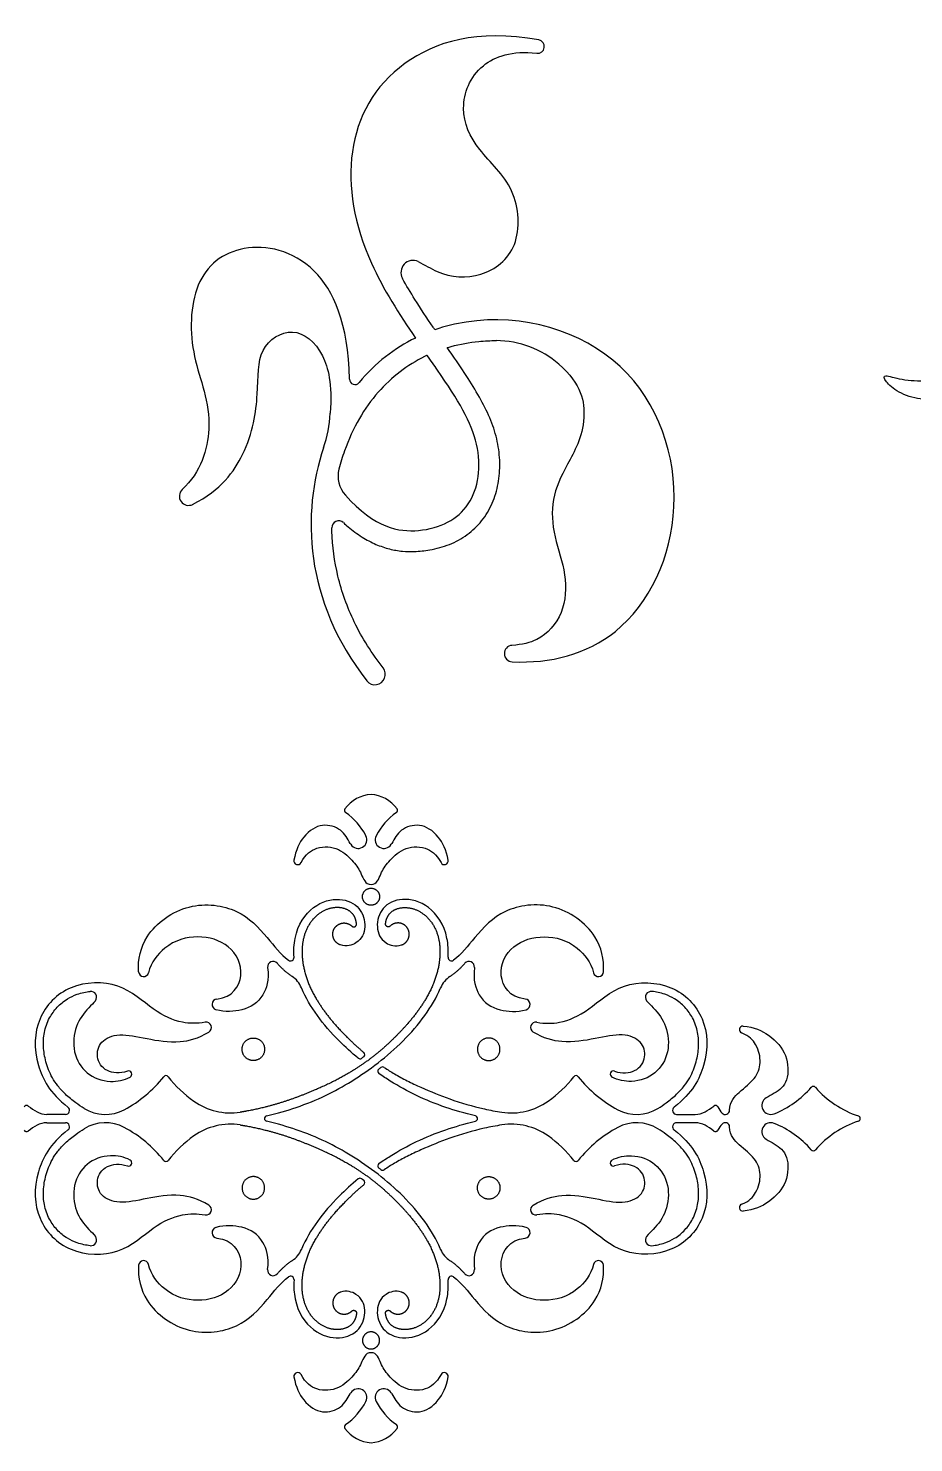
# Model space of a CAD drawing. Extents: x -103 to 101, y -110 to 99.
# Drawn here: x -33.25 to -6.83, y 56.62 to 98.8 of the extents above; entities that cross this region are included whole.
import ezdxf

# ---------------------------------------------------------------- set-up
doc = ezdxf.new("R2010")
doc.units = 0
doc.header["$MEASUREMENT"] = 0
doc.layers.add('LAYER_03', color=5, linetype='CONTINUOUS')

msp = doc.modelspace()

# ---------------------------------------------------------------- linework, layer by layer
at = {"layer": 'LAYER_03'}
for p, q in [((-32.137, 66.406), (-32.695, 66.406)), ((-13.905, 66.406), (-13.347, 66.406)), ((-32.695, 66.161), (-32.137, 66.161)), ((-13.347, 66.161), (-13.905, 66.161))]:
    msp.add_line(p, q, dxfattribs=at)
for centre, radius, start, end in [((-18.051, 98.256), 0.2, 263.2621, 79.3659), ((-21.77, 91.518), 0.359, 64.3598, 209.1202), ((-19.305, 86.597), 2.889, 49.1268, 89.545), ((-23.501, 88.339), 0.163, 181.2081, 320.3693), ((-28.228, 87.563), 4, 341.4267, 356.4986), ((-23.157, 85.443), 0.848, 165.5018, 222.145), ((-28.466, 84.844), 0.272, 132.973, 297.2125), ((-23.984, 83.906), 0.204, 47.8553, 180.7989), ((-18.798, 80.152), 0.246, 94.3169, 267.2974), ((-22.902, 79.532), 0.31, 218.1195, 38.1195), ((-22.958, 74.914), 1.039, 93.4823, 144.0077), ((-23.084, 74.914), 1.039, 35.9923, 86.5177), ((-23.732, 75.477), 0.0818, 144.0077, 235.3145), ((-22.31, 75.477), 0.0818, 304.6855, 35.9923), ((-24.858, 73.85), 1.896, 27.2787, 55.3145), ((-21.184, 73.85), 1.896, 124.6855, 152.7213), ((-23.403, 74.6), 0.259, 211.9879, 27.2757), ((-22.639, 74.6), 0.259, 152.7243, 328.0121), ((-25.209, 73.97), 0.113, 170.1424, 331.7065), ((-20.833, 73.97), 0.113, 208.2935, 9.8576), ((-25.942, 70.806), 0.164, 41.4273, 186.6314), ((-25.421, 71.089), 0.103, 232.9651, 3.853), ((-20.62, 71.089), 0.103, 176.147, 307.0349), ((-20.1, 70.806), 0.164, 353.3686, 138.5727), ((-29.806, 70.669), 0.15, 183.9365, 346.2332), ((-25.79, 69.896), 0.751, 22.6721, 56.6017), ((-20.252, 69.896), 0.751, 123.3983, 157.3279), ((-16.236, 70.669), 0.15, 193.7668, 356.0635), ((-31.382, 69.903), 0.174, 323.427, 96.1253), ((-14.659, 69.903), 0.174, 83.8747, 216.573), ((-27.602, 69.687), 0.162, 96.0288, 254.5382), ((-18.439, 69.687), 0.162, 285.4618, 83.9712), ((-27.939, 69.001), 0.158, 300.8928, 100.1018), ((-18.103, 69.001), 0.158, 79.8982, 239.1072), ((-11.927, 68.936), 0.106, 86.3995, 249.0054), ((-23.351, 68.147), 0.0818, 230.7344, 304.9953), ((-23.288, 68.192), 0.0818, 305.7043, 50.259), ((-32.164, 69.879), 3.778, 298.1166, 321.6089), ((-30.255, 67.606), 0.0966, 298.1923, 109.8013), ((-29.139, 67.482), 0.0818, 38.3911, 141.6089), ((-26.114, 69.879), 3.778, 218.3911, 234.5418), ((-22.741, 67.692), 0.0818, 127.1126, 235.7196), ((-22.675, 67.742), 0.0818, 56.9065, 127.6452), ((-19.928, 69.879), 3.778, 305.4582, 321.6089), ((-16.903, 67.482), 0.0818, 38.3911, 141.6089), ((-13.878, 69.879), 3.778, 218.3911, 241.8834), ((-15.787, 67.606), 0.0966, 70.1987, 241.8077), ((-12.113, 69.166), 2.96, 292.2198, 318.7767), ((-9.825, 67.161), 0.0818, 41.2233, 138.7767), ((-7.538, 69.166), 2.96, 221.2233, 251.3859), ((-33.297, 66.592), 0.0818, 51.7485, 152.7668), ((-32.017, 68.215), 1.985, 231.7485, 240.8082), ((-27.209, 68.342), 1.89, 234.5418, 278.7612), ((-18.833, 68.342), 1.89, 261.2388, 305.4582), ((-14.025, 68.215), 1.985, 299.1918, 308.2515), ((-12.745, 66.592), 0.0818, 27.2332, 128.2515), ((-11.095, 66.673), 0.267, 121.8244, 292.2198), ((-32.695, 67.002), 0.595, 240.8082, 270), ((-32.137, 66.527), 0.121, 270, 52.1953), ((-30.947, 67.602), 1.196, 238.1633, 298.1165), ((-26.117, 66.283), 0.0818, 102.8341, 257.1659), ((-19.925, 66.283), 0.0818, 282.8341, 77.1659), ((-15.095, 67.602), 1.196, 241.8835, 301.8367), ((-13.905, 66.527), 0.121, 127.8047, 270), ((-13.347, 67.002), 0.595, 270, 299.1918), ((-11.94, 67.006), 0.824, 207.2332, 222.7146), ((-12.452, 66.534), 0.128, 222.7146, 359.0497), ((-8.509, 66.283), 0.0818, 288.6141, 71.3859), ((-33.297, 65.975), 0.0818, 207.2332, 308.2515), ((-32.017, 64.352), 1.985, 119.1918, 128.2515), ((-32.695, 65.565), 0.595, 90, 119.1918), ((-32.137, 66.04), 0.121, 307.8047, 90), ((-30.947, 64.965), 1.196, 61.8835, 121.8367), ((-32.164, 62.687), 3.778, 38.3911, 61.8834), ((-27.209, 64.225), 1.89, 81.2388, 125.4582), ((-18.833, 64.225), 1.89, 54.5418, 98.7612), ((-13.878, 62.687), 3.778, 118.1166, 141.6089), ((-15.095, 64.965), 1.196, 58.1633, 118.1165), ((-13.905, 66.04), 0.121, 90, 232.1953), ((-13.347, 65.565), 0.595, 60.8082, 90), ((-14.025, 64.352), 1.985, 51.7485, 60.8082), ((-12.745, 65.975), 0.0818, 231.7485, 332.7668), ((-11.94, 65.561), 0.824, 137.2854, 152.7668), ((-12.452, 66.033), 0.128, 0.9503, 137.2854), ((-11.095, 65.894), 0.267, 67.7802, 238.1756), ((-12.113, 63.401), 2.96, 41.2233, 67.7802), ((-7.538, 63.401), 2.96, 108.6141, 138.7767), ((-26.114, 62.687), 3.778, 125.4582, 141.6089), ((-19.928, 62.687), 3.778, 38.3911, 54.5418), ((-30.255, 64.961), 0.0966, 250.1987, 61.8077), ((-29.139, 65.084), 0.0818, 218.3911, 321.6089), ((-16.903, 65.084), 0.0818, 218.3911, 321.6089), ((-15.787, 64.961), 0.0966, 118.1923, 289.8013), ((-9.825, 65.405), 0.0818, 221.2233, 318.7767), ((-22.741, 64.875), 0.0818, 124.2804, 232.8874), ((-22.675, 64.825), 0.0818, 232.3548, 303.0935), ((-23.351, 64.42), 0.0818, 55.0047, 129.2656), ((-23.288, 64.375), 0.0818, 309.741, 54.2957), ((-27.939, 63.566), 0.158, 259.8982, 59.1072), ((-18.103, 63.566), 0.158, 120.8928, 280.1018), ((-11.927, 63.631), 0.106, 110.9946, 273.6005), ((-27.602, 62.88), 0.162, 105.4618, 263.9712), ((-18.439, 62.88), 0.162, 276.0288, 74.5382), ((-31.382, 62.664), 0.174, 263.8747, 36.573), ((-14.659, 62.664), 0.174, 143.427, 276.1253), ((-29.806, 61.898), 0.15, 13.7668, 176.0635), ((-25.79, 62.671), 0.751, 303.3983, 337.3279), ((-20.252, 62.671), 0.751, 202.6721, 236.6017), ((-16.236, 61.898), 0.15, 3.9365, 166.2332), ((-25.942, 61.761), 0.164, 173.3686, 318.5727), ((-20.1, 61.761), 0.164, 221.4273, 6.6314), ((-25.421, 61.478), 0.103, 356.147, 127.0349), ((-20.62, 61.478), 0.103, 52.9651, 183.853), ((-25.209, 58.597), 0.113, 28.2935, 189.8576), ((-20.833, 58.597), 0.113, 350.1424, 151.7065), ((-23.403, 57.966), 0.259, 332.7243, 148.0121), ((-22.639, 57.966), 0.259, 31.9879, 207.2757), ((-24.858, 58.716), 1.896, 304.6855, 332.7213), ((-21.184, 58.716), 1.896, 207.2787, 235.3145), ((-23.732, 57.09), 0.0818, 124.6855, 215.9923), ((-22.958, 57.653), 1.039, 215.9923, 266.5177), ((-23.084, 57.653), 1.039, 273.4823, 324.0077), ((-22.31, 57.09), 0.0818, 324.0077, 55.3145)]:
    msp.add_arc(centre, radius, start, end, dxfattribs=at)
for points, knots in [([(-18.014, 98.453), (-19.871, 98.801), (-22.499, 97.923), (-23.918, 95.23), (-23.391, 92.168), (-22.17, 90.257), (-21.699, 89.564)], [374.275198, 374.275198, 374.275198, 374.275198, 375.2074, 376.223495, 377.23959, 377.921272, 377.921272, 377.921272, 377.921272]), ([(-21.614, 91.841), (-21.42, 91.748), (-20.837, 91.378), (-19.716, 91.308), (-18.53, 92.186), (-18.636, 94.091), (-19.895, 95.157), (-20.438, 96.379), (-19.926, 97.764), (-18.809, 98.144), (-18.074, 98.057)], [408.638891, 408.638891, 408.638891, 408.638891, 408.876811, 409.402561, 409.928312, 410.454063, 410.979813, 411.505564, 412.031315, 412.477445, 412.477445, 412.477445, 412.477445]), ([(-23.664, 88.335), (-23.699, 90.013), (-24.618, 92.048), (-26.962, 92.5), (-28.41, 91.349), (-28.45, 88.916), (-27.59, 87.239), (-28.104, 85.554), (-28.652, 85.044)], [378.816585, 378.816585, 378.816585, 378.816585, 379.640825, 380.541108, 381.441392, 382.341675, 383.241958, 383.882574, 383.882574, 383.882574, 383.882574]), ([(-21.114, 89.809), (-21.131, 89.834), (-21.335, 90.132), (-21.67, 90.637), (-21.965, 91.13), (-22.084, 91.343)], [407.7614528, 407.7614528, 407.7614528, 407.7614528, 407.7906966, 408.1110832, 408.3464684, 408.3464684, 408.3464684, 408.3464684]), ([(-18.81, 79.907), (-17.672, 79.853), (-15.277, 80.459), (-13.388, 84.42), (-14.959, 89.259), (-18.846, 90.399), (-20.809, 89.915), (-21.114, 89.809)], [400.078921, 400.078921, 400.078921, 400.078921, 401.680515, 403.587011, 405.493508, 407.400004, 407.761453, 407.761453, 407.761453, 407.761453]), ([(-28.342, 84.602), (-27.489, 85.041), (-26.617, 86.242), (-26.356, 87.974), (-26.437, 89.297), (-25.339, 89.989), (-24.421, 89.243), (-24.182, 88.206), (-24.236, 87.319)], [384.134081, 384.134081, 384.134081, 384.134081, 384.641177, 385.276168, 385.911159, 386.54615, 387.181141, 387.701671, 387.701671, 387.701671, 387.701671]), ([(-20.746, 89.277), (-20.709, 89.288), (-20.401, 89.378), (-19.913, 89.468), (-19.457, 89.487), (-19.282, 89.486)], [395.0424533, 395.0424533, 395.0424533, 395.0424533, 395.0804886, 395.3519407, 395.5209504, 395.5209504, 395.5209504, 395.5209504]), ([(-21.343, 89.047), (-21.369, 89.035), (-21.654, 88.898), (-22.179, 88.573), (-22.845, 87.95), (-23.412, 87.151), (-23.771, 86.359), (-23.931, 85.838), (-23.978, 85.655)], [45.021081, 45.021081, 45.021081, 45.021081, 45.049265, 45.326597, 45.615698, 45.926273, 46.269619, 46.452434, 46.452434, 46.452434, 46.452434]), ([(-23.847, 84.057), (-23.8, 84.015), (-23.622, 83.86), (-23.306, 83.627), (-22.89, 83.404), (-22.482, 83.265), (-22.096, 83.198), (-21.693, 83.189), (-21.218, 83.239), (-20.676, 83.386), (-20.14, 83.678), (-19.697, 84.097), (-19.383, 84.626), (-19.208, 85.221), (-19.16, 85.847), (-19.235, 86.486), (-19.434, 87.117), (-19.742, 87.742), (-20.136, 88.386), (-20.484, 88.897), (-20.694, 89.202), (-20.746, 89.277)], [391.719939, 391.719939, 391.719939, 391.719939, 391.781402, 391.948047, 392.09899, 392.236909, 392.362622, 392.476788, 392.625957, 392.823294, 393.016892, 393.21115, 393.408175, 393.605988, 393.806636, 394.012994, 394.224344, 394.444891, 394.684613, 394.954373, 395.042453, 395.042453, 395.042453, 395.042453]), ([(-23.786, 84.875), (-22.895, 83.89), (-21.425, 83.643), (-19.908, 84.417), (-19.626, 86.398), (-20.483, 87.811), (-21.237, 88.895), (-21.343, 89.047)], [40.894312, 40.894312, 40.894312, 40.894312, 41.813117, 42.829212, 43.845307, 44.861401, 45.021081, 45.021081, 45.021081, 45.021081]), ([(-17.415, 88.781), (-16.739, 88.196), (-16.519, 86.908), (-17.21, 85.752), (-17.668, 84.77), (-17.588, 83.633), (-17.163, 82.512), (-17.237, 81.33), (-17.908, 80.553), (-18.508, 80.42), (-18.817, 80.397)], [396.17768, 396.17768, 396.17768, 396.17768, 396.547913, 397.044699, 397.541485, 398.038271, 398.535057, 399.031843, 399.528629, 399.839915, 399.839915, 399.839915, 399.839915]), ([(-22.658, 79.724), (-22.992, 80.149), (-23.547, 81.02), (-24.049, 82.419), (-24.177, 83.385), (-24.187, 83.869), (-24.188, 83.904)], [390.106849, 390.106849, 390.106849, 390.106849, 390.629654, 391.09968, 391.53444, 391.5676, 391.5676, 391.5676, 391.5676]), ([(-23.623, 74.463), (-23.629, 74.473), (-23.714, 74.611), (-23.873, 74.924), (-24.47, 75.115), (-25.017, 74.795), (-25.268, 74.292), (-25.321, 73.989)], [108.612939, 108.612939, 108.612939, 108.612939, 108.644995, 109.072913, 109.500832, 109.92875, 110.264767, 110.264767, 110.264767, 110.264767]), ([(-20.721, 73.989), (-20.774, 74.292), (-21.025, 74.795), (-21.572, 75.115), (-22.169, 74.924), (-22.328, 74.611), (-22.413, 74.473), (-22.419, 74.463)], [114.354631, 114.354631, 114.354631, 114.354631, 114.690649, 115.118567, 115.546485, 115.974404, 116.00646, 116.00646, 116.00646, 116.00646]), ([(-25.109, 73.916), (-24.972, 74.171), (-24.604, 74.439), (-23.953, 74.368), (-23.512, 73.922), (-23.308, 73.613), (-23.196, 73.266), (-23.021, 73.266)], [110.460121, 110.460121, 110.460121, 110.460121, 110.765323, 111.151417, 111.537511, 111.923605, 112.309699, 112.309699, 112.309699, 112.309699]), ([(-23.021, 73.266), (-22.846, 73.266), (-22.734, 73.613), (-22.53, 73.922), (-22.089, 74.368), (-21.438, 74.439), (-21.07, 74.171), (-20.933, 73.916)], [112.309699, 112.309699, 112.309699, 112.309699, 112.695794, 113.081888, 113.467982, 113.854076, 114.159278, 114.159278, 114.159278, 114.159278]), ([(-29.956, 70.659), (-29.981, 71.028), (-29.775, 71.894), (-28.461, 72.797), (-26.914, 72.57), (-26.163, 71.758), (-25.713, 71.18), (-25.484, 71.007)], [196.83555, 196.83555, 196.83555, 196.83555, 197.488483, 198.393041, 199.297599, 200.202157, 200.918372, 200.918372, 200.918372, 200.918372]), ([(-25.318, 71.096), (-25.332, 71.297), (-25.291, 71.951), (-24.769, 72.695), (-23.926, 72.906), (-23.311, 72.603), (-23.143, 71.985), (-23.346, 71.523), (-23.749, 71.401), (-23.93, 71.461)], [201.062955, 201.062955, 201.062955, 201.062955, 201.388281, 202.191067, 202.993853, 203.796639, 204.599425, 205.402211, 205.943371, 205.943371, 205.943371, 205.943371]), ([(-20.724, 71.096), (-20.71, 71.297), (-20.75, 71.951), (-21.273, 72.695), (-22.115, 72.906), (-22.731, 72.603), (-22.898, 71.985), (-22.695, 71.523), (-22.293, 71.401), (-22.111, 71.461)], [1110.256174, 1110.256174, 1110.256174, 1110.256174, 1110.581501, 1111.384287, 1112.187073, 1112.989859, 1113.792645, 1114.59543, 1115.13659, 1115.13659, 1115.13659, 1115.13659]), ([(-16.086, 70.659), (-16.061, 71.028), (-16.266, 71.894), (-17.58, 72.797), (-19.128, 72.57), (-19.879, 71.758), (-20.329, 71.18), (-20.558, 71.007)], [1106.02877, 1106.02877, 1106.02877, 1106.02877, 1106.681702, 1107.58626, 1108.490818, 1109.395377, 1110.111591, 1110.111591, 1110.111591, 1110.111591]), ([(-27.619, 69.848), (-27.145, 69.898), (-26.72, 70.607), (-27.198, 71.512), (-28.185, 71.799), (-29.118, 71.538), (-29.585, 70.942), (-29.66, 70.634)], [193.197364, 193.197364, 193.197364, 193.197364, 193.855532, 194.58647, 195.317409, 196.048347, 196.575753, 196.575753, 196.575753, 196.575753]), ([(-18.422, 69.848), (-18.897, 69.898), (-19.322, 70.607), (-18.844, 71.512), (-17.857, 71.799), (-16.924, 71.538), (-16.457, 70.942), (-16.381, 70.634)], [1102.390584, 1102.390584, 1102.390584, 1102.390584, 1103.048751, 1103.77969, 1104.510628, 1105.241567, 1105.768972, 1105.768972, 1105.768972, 1105.768972]), ([(-26.105, 70.787), (-26.061, 70.41), (-26.242, 69.831), (-26.766, 69.49), (-27.368, 69.454), (-27.646, 69.531)], [191.294452, 191.294452, 191.294452, 191.294452, 191.773617, 192.41102, 192.923542, 192.923542, 192.923542, 192.923542]), ([(-19.937, 70.787), (-19.981, 70.41), (-19.8, 69.831), (-19.276, 69.49), (-18.674, 69.454), (-18.396, 69.531)], [1100.487672, 1100.487672, 1100.487672, 1100.487672, 1100.966837, 1101.604239, 1102.116762, 1102.116762, 1102.116762, 1102.116762]), ([(-27.966, 69.157), (-28.207, 69.114), (-28.725, 69.119), (-29.494, 69.458), (-30.476, 70.398), (-32.074, 70.344), (-33.047, 69.326), (-33.106, 68.002), (-32.606, 67.045), (-32.062, 66.623)], [1135.381777, 1135.381777, 1135.381777, 1135.381777, 1136.034638, 1136.909356, 1137.784074, 1138.658792, 1139.53351, 1140.408227, 1141.097542, 1141.097542, 1141.097542, 1141.097542]), ([(-31.578, 66.586), (-31.664, 66.639), (-31.859, 66.77), (-32.128, 66.989), (-32.361, 67.242), (-32.529, 67.489), (-32.644, 67.733), (-32.744, 68.044), (-32.809, 68.417), (-32.782, 68.868), (-32.641, 69.274), (-32.396, 69.616), (-32.108, 69.852), (-31.827, 69.985), (-31.595, 70.048), (-31.463, 70.069), (-31.401, 70.076)], [1125.970429, 1125.970429, 1125.970429, 1125.970429, 1126.155964, 1126.400737, 1126.606718, 1126.785107, 1126.946709, 1127.100162, 1127.38306, 1127.638652, 1127.922363, 1128.162062, 1128.404364, 1128.599272, 1128.728906, 1128.843965, 1128.843965, 1128.843965, 1128.843965]), ([(-26.135, 66.363), (-25.812, 66.437), (-24.825, 66.734), (-23.61, 67.326), (-22.003, 68.527), (-21.179, 69.63), (-20.948, 70.178), (-20.945, 70.185)], [1096.838936, 1096.838936, 1096.838936, 1096.838936, 1097.173487, 1097.976273, 1098.779059, 1099.581845, 1099.592892, 1099.592892, 1099.592892, 1099.592892]), ([(-23.403, 68.084), (-23.6, 68.245), (-24.289, 68.863), (-24.863, 69.63), (-25.094, 70.178), (-25.097, 70.185)], [210.876631, 210.876631, 210.876631, 210.876631, 211.187311, 211.990097, 212.001144, 212.001144, 212.001144, 212.001144]), ([(-18.075, 69.157), (-17.835, 69.114), (-17.317, 69.119), (-16.548, 69.458), (-15.566, 70.398), (-13.968, 70.344), (-12.994, 69.326), (-12.936, 68.002), (-13.436, 67.045), (-13.98, 66.623)], [674.171741, 674.171741, 674.171741, 674.171741, 674.824601, 675.699319, 676.574037, 677.448755, 678.323473, 679.198191, 679.887505, 679.887505, 679.887505, 679.887505]), ([(-14.464, 66.586), (-14.378, 66.639), (-14.183, 66.77), (-13.913, 66.989), (-13.68, 67.242), (-13.513, 67.489), (-13.398, 67.733), (-13.298, 68.044), (-13.233, 68.417), (-13.26, 68.868), (-13.401, 69.274), (-13.646, 69.616), (-13.934, 69.852), (-14.215, 69.985), (-14.447, 70.048), (-14.578, 70.069), (-14.641, 70.076)], [664.760392, 664.760392, 664.760392, 664.760392, 664.945928, 665.190701, 665.396681, 665.57507, 665.736672, 665.890125, 666.173023, 666.428615, 666.712326, 666.952025, 667.194328, 667.389235, 667.518869, 667.633928, 667.633928, 667.633928, 667.633928]), ([(-31.243, 69.799), (-31.295, 69.728), (-31.537, 69.502), (-31.862, 69.081), (-31.946, 68.246), (-31.541, 67.588), (-30.883, 67.335), (-30.387, 67.425), (-30.209, 67.521)], [1129.090548, 1129.090548, 1129.090548, 1129.090548, 1129.29967, 1129.776422, 1130.253174, 1130.729927, 1131.206679, 1131.551758, 1131.551758, 1131.551758, 1131.551758]), ([(-14.799, 69.799), (-14.747, 69.728), (-14.504, 69.502), (-14.18, 69.081), (-14.096, 68.246), (-14.501, 67.588), (-15.159, 67.335), (-15.654, 67.425), (-15.833, 67.521)], [667.880511, 667.880511, 667.880511, 667.880511, 668.089633, 668.566385, 669.043138, 669.51989, 669.996642, 670.341722, 670.341722, 670.341722, 670.341722]), ([(-30.287, 67.697), (-30.516, 67.615), (-31, 67.674), (-31.244, 68.119), (-31.12, 68.6), (-30.561, 68.85), (-29.735, 68.669), (-28.79, 68.504), (-28.177, 68.674), (-27.858, 68.865)], [1131.728714, 1131.728714, 1131.728714, 1131.728714, 1132.144011, 1132.656711, 1133.169411, 1133.682111, 1134.194811, 1134.707511, 1135.113226, 1135.113226, 1135.113226, 1135.113226]), ([(-15.755, 67.697), (-15.526, 67.615), (-15.042, 67.674), (-14.798, 68.119), (-14.922, 68.6), (-15.481, 68.85), (-16.307, 68.669), (-17.252, 68.504), (-17.865, 68.674), (-18.184, 68.865)], [670.518677, 670.518677, 670.518677, 670.518677, 670.933974, 671.446674, 671.959374, 672.472074, 672.984774, 673.497474, 673.903189, 673.903189, 673.903189, 673.903189]), ([(-12.324, 66.532), (-12.319, 66.799), (-11.996, 67.125), (-11.541, 67.459), (-11.364, 67.942), (-11.476, 68.449), (-11.735, 68.749), (-11.965, 68.837)], [681.200499, 681.200499, 681.200499, 681.200499, 681.54287, 681.978568, 682.414266, 682.849964, 683.170561, 683.170561, 683.170561, 683.170561]), ([(-11.92, 69.041), (-11.59, 69.021), (-11.043, 68.741), (-10.584, 68.204), (-10.546, 67.36), (-10.908, 67.073), (-11.161, 66.946), (-11.235, 66.9)], [683.354334, 683.354334, 683.354334, 683.354334, 683.711434, 684.181577, 684.65172, 685.121863, 685.358957, 685.358957, 685.358957, 685.358957]), ([(-19.907, 66.363), (-20.229, 66.437), (-21.216, 66.734), (-22.038, 67.134), (-22.674, 67.547), (-22.787, 67.624)], [657.591282, 657.591282, 657.591282, 657.591282, 657.925833, 658.728619, 658.902465, 658.902465, 658.902465, 658.902465]), ([(-22.63, 67.811), (-22.527, 67.743), (-22.3, 67.603), (-21.953, 67.409), (-21.372, 67.14), (-20.626, 66.836), (-19.847, 66.607), (-19.296, 66.501), (-19.121, 66.473)], [659.109089, 659.109089, 659.109089, 659.109089, 659.334887, 659.601844, 659.867384, 660.436766, 661.10532, 661.414165, 661.414165, 661.414165, 661.414165]), ([(-32.062, 65.944), (-32.606, 65.522), (-33.106, 64.565), (-33.047, 63.241), (-32.074, 62.223), (-30.476, 62.169), (-29.494, 63.108), (-28.725, 63.447), (-28.207, 63.453), (-27.966, 63.41)], [1156.889511, 1156.889511, 1156.889511, 1156.889511, 1157.578826, 1158.453544, 1159.328262, 1160.20298, 1161.077698, 1161.952416, 1162.605276, 1162.605276, 1162.605276, 1162.605276]), ([(-31.401, 62.491), (-31.463, 62.498), (-31.595, 62.519), (-31.827, 62.582), (-32.108, 62.714), (-32.396, 62.951), (-32.641, 63.293), (-32.782, 63.699), (-32.809, 64.149), (-32.744, 64.523), (-32.644, 64.833), (-32.529, 65.077), (-32.361, 65.325), (-32.128, 65.577), (-31.859, 65.797), (-31.664, 65.927), (-31.578, 65.981)], [1169.143089, 1169.143089, 1169.143089, 1169.143089, 1169.258148, 1169.387781, 1169.582689, 1169.824991, 1170.064691, 1170.348402, 1170.603994, 1170.886892, 1171.040344, 1171.201946, 1171.380336, 1171.586316, 1171.831089, 1172.016625, 1172.016625, 1172.016625, 1172.016625]), ([(-20.945, 62.382), (-20.948, 62.389), (-21.179, 62.937), (-22.003, 64.039), (-23.61, 65.241), (-24.825, 65.833), (-25.812, 66.13), (-26.135, 66.204)], [1093.9503, 1093.9503, 1093.9503, 1093.9503, 1093.961347, 1094.764133, 1095.566918, 1096.369704, 1096.704256, 1096.704256, 1096.704256, 1096.704256]), ([(-22.787, 64.942), (-22.674, 65.02), (-22.038, 65.433), (-21.216, 65.833), (-20.229, 66.13), (-19.907, 66.204)], [656.145418, 656.145418, 656.145418, 656.145418, 656.319264, 657.12205, 657.456602, 657.456602, 657.456602, 657.456602]), ([(-19.121, 66.093), (-19.296, 66.066), (-19.847, 65.96), (-20.626, 65.731), (-21.372, 65.426), (-21.953, 65.158), (-22.3, 64.964), (-22.527, 64.824), (-22.63, 64.756)], [653.633718, 653.633718, 653.633718, 653.633718, 653.942563, 654.611117, 655.1805, 655.446039, 655.712996, 655.938795, 655.938795, 655.938795, 655.938795]), ([(-13.98, 65.944), (-13.436, 65.522), (-12.936, 64.565), (-12.994, 63.241), (-13.968, 62.223), (-15.566, 62.169), (-16.548, 63.108), (-17.317, 63.447), (-17.835, 63.453), (-18.075, 63.41)], [695.679475, 695.679475, 695.679475, 695.679475, 696.368789, 697.243507, 698.118225, 698.992943, 699.867661, 700.742379, 701.395239, 701.395239, 701.395239, 701.395239]), ([(-14.641, 62.491), (-14.578, 62.498), (-14.447, 62.519), (-14.215, 62.582), (-13.934, 62.714), (-13.646, 62.951), (-13.401, 63.293), (-13.26, 63.699), (-13.233, 64.149), (-13.298, 64.523), (-13.398, 64.833), (-13.513, 65.077), (-13.68, 65.325), (-13.913, 65.577), (-14.183, 65.797), (-14.378, 65.927), (-14.464, 65.981)], [707.933052, 707.933052, 707.933052, 707.933052, 708.048111, 708.177745, 708.372652, 708.614955, 708.854654, 709.138365, 709.393957, 709.676855, 709.830307, 709.99191, 710.170299, 710.376279, 710.621052, 710.806588, 710.806588, 710.806588, 710.806588]), ([(-11.965, 63.73), (-11.735, 63.818), (-11.476, 64.118), (-11.364, 64.625), (-11.541, 65.108), (-11.996, 65.442), (-12.319, 65.768), (-12.324, 66.035)], [692.396419, 692.396419, 692.396419, 692.396419, 692.717016, 693.152714, 693.588412, 694.02411, 694.366481, 694.366481, 694.366481, 694.366481]), ([(-11.235, 65.667), (-11.161, 65.621), (-10.908, 65.494), (-10.546, 65.207), (-10.584, 64.363), (-11.043, 63.826), (-11.59, 63.546), (-11.92, 63.526)], [690.208023, 690.208023, 690.208023, 690.208023, 690.445117, 690.91526, 691.385403, 691.855546, 692.212646, 692.212646, 692.212646, 692.212646]), ([(-30.209, 65.046), (-30.387, 65.142), (-30.883, 65.232), (-31.541, 64.979), (-31.946, 64.321), (-31.862, 63.486), (-31.537, 63.065), (-31.295, 62.839), (-31.243, 62.768)], [1166.435295, 1166.435295, 1166.435295, 1166.435295, 1166.780375, 1167.257127, 1167.733879, 1168.210631, 1168.687384, 1168.896506, 1168.896506, 1168.896506, 1168.896506]), ([(-15.833, 65.046), (-15.654, 65.142), (-15.159, 65.232), (-14.501, 64.979), (-14.096, 64.321), (-14.18, 63.486), (-14.504, 63.065), (-14.747, 62.839), (-14.799, 62.768)], [705.225258, 705.225258, 705.225258, 705.225258, 705.570338, 706.04709, 706.523842, 707.000595, 707.477347, 707.686469, 707.686469, 707.686469, 707.686469]), ([(-27.858, 63.701), (-28.177, 63.892), (-28.79, 64.063), (-29.735, 63.898), (-30.561, 63.717), (-31.12, 63.967), (-31.244, 64.448), (-31, 64.893), (-30.516, 64.952), (-30.287, 64.87)], [1162.873828, 1162.873828, 1162.873828, 1162.873828, 1163.279543, 1163.792243, 1164.304943, 1164.817643, 1165.330343, 1165.843043, 1166.258339, 1166.258339, 1166.258339, 1166.258339]), ([(-18.184, 63.701), (-17.865, 63.892), (-17.252, 64.063), (-16.307, 63.898), (-15.481, 63.717), (-14.922, 63.967), (-14.798, 64.448), (-15.042, 64.893), (-15.526, 64.952), (-15.755, 64.87)], [701.663791, 701.663791, 701.663791, 701.663791, 702.069506, 702.582206, 703.094906, 703.607606, 704.120306, 704.633006, 705.048303, 705.048303, 705.048303, 705.048303]), ([(-23.403, 64.483), (-23.6, 64.322), (-24.289, 63.704), (-24.863, 62.937), (-25.094, 62.389), (-25.097, 62.382)], [186.980001, 186.980001, 186.980001, 186.980001, 187.290681, 188.093467, 188.104514, 188.104514, 188.104514, 188.104514]), ([(-26.105, 61.78), (-26.061, 62.156), (-26.242, 62.736), (-26.766, 63.077), (-27.368, 63.112), (-27.646, 63.036)], [167.397822, 167.397822, 167.397822, 167.397822, 167.876987, 168.514389, 169.026912, 169.026912, 169.026912, 169.026912]), ([(-18.396, 63.036), (-18.674, 63.112), (-19.276, 63.077), (-19.8, 62.736), (-19.981, 62.156), (-19.937, 61.78)], [1091.426429, 1091.426429, 1091.426429, 1091.426429, 1091.938953, 1092.576355, 1093.05552, 1093.05552, 1093.05552, 1093.05552]), ([(-27.619, 62.719), (-27.145, 62.669), (-26.72, 61.96), (-27.198, 61.055), (-28.185, 60.768), (-29.118, 61.028), (-29.585, 61.625), (-29.66, 61.933)], [169.300734, 169.300734, 169.300734, 169.300734, 169.958902, 170.68984, 171.420778, 172.151717, 172.679123, 172.679123, 172.679123, 172.679123]), ([(-16.381, 61.933), (-16.457, 61.625), (-16.924, 61.028), (-17.857, 60.768), (-18.844, 61.055), (-19.322, 61.96), (-18.897, 62.669), (-18.422, 62.719)], [1087.774219, 1087.774219, 1087.774219, 1087.774219, 1088.301625, 1089.032563, 1089.763502, 1090.49444, 1091.152608, 1091.152608, 1091.152608, 1091.152608]), ([(-29.956, 61.908), (-29.981, 61.539), (-29.775, 60.673), (-28.461, 59.77), (-26.914, 59.996), (-26.163, 60.809), (-25.713, 61.387), (-25.484, 61.56)], [172.93892, 172.93892, 172.93892, 172.93892, 173.591853, 174.496411, 175.400969, 176.305527, 177.021741, 177.021741, 177.021741, 177.021741]), ([(-20.558, 61.56), (-20.329, 61.387), (-19.879, 60.809), (-19.128, 59.996), (-17.58, 59.77), (-16.266, 60.673), (-16.061, 61.539), (-16.086, 61.908)], [1083.4316, 1083.4316, 1083.4316, 1083.4316, 1084.147815, 1085.052373, 1085.956931, 1086.861489, 1087.514422, 1087.514422, 1087.514422, 1087.514422]), ([(-25.318, 61.471), (-25.332, 61.27), (-25.291, 60.615), (-24.769, 59.872), (-23.926, 59.661), (-23.311, 59.964), (-23.143, 60.582), (-23.346, 61.044), (-23.749, 61.166), (-23.93, 61.106)], [177.166325, 177.166325, 177.166325, 177.166325, 177.491651, 178.294437, 179.097223, 179.900009, 180.702795, 181.505581, 182.04674, 182.04674, 182.04674, 182.04674]), ([(-22.111, 61.106), (-22.293, 61.166), (-22.695, 61.044), (-22.898, 60.582), (-22.731, 59.964), (-22.115, 59.661), (-21.273, 59.872), (-20.75, 60.615), (-20.71, 61.27), (-20.724, 61.471)], [1182.850463, 1182.850463, 1182.850463, 1182.850463, 1183.391623, 1184.194409, 1184.997195, 1185.799981, 1186.602767, 1187.405553, 1187.730879, 1187.730879, 1187.730879, 1187.730879]), ([(-23.021, 59.301), (-23.196, 59.301), (-23.308, 58.954), (-23.512, 58.645), (-23.953, 58.199), (-24.604, 58.128), (-24.972, 58.395), (-25.109, 58.651)], [112.309699, 112.309699, 112.309699, 112.309699, 112.695793, 113.081888, 113.467982, 113.854076, 114.159278, 114.159278, 114.159278, 114.159278]), ([(-20.933, 58.651), (-21.07, 58.395), (-21.438, 58.128), (-22.089, 58.199), (-22.53, 58.645), (-22.734, 58.954), (-22.846, 59.301), (-23.021, 59.301)], [110.460121, 110.460121, 110.460121, 110.460121, 110.765323, 111.151417, 111.537511, 111.923605, 112.309699, 112.309699, 112.309699, 112.309699]), ([(-25.321, 58.578), (-25.268, 58.275), (-25.017, 57.772), (-24.47, 57.452), (-23.873, 57.643), (-23.714, 57.955), (-23.629, 58.094), (-23.623, 58.104)], [114.354631, 114.354631, 114.354631, 114.354631, 114.690649, 115.118567, 115.546485, 115.974404, 116.00646, 116.00646, 116.00646, 116.00646]), ([(-22.419, 58.104), (-22.413, 58.094), (-22.328, 57.955), (-22.169, 57.643), (-21.572, 57.452), (-21.025, 57.772), (-20.774, 58.275), (-20.721, 58.578)], [108.612939, 108.612939, 108.612939, 108.612939, 108.644995, 109.072913, 109.500832, 109.92875, 110.264767, 110.264767, 110.264767, 110.264767])]:
    msp.add_open_spline(points, degree=3, knots=knots, dxfattribs=at)
for points, degree in [([(-21.699, 89.564), (-22.32, 89.258), (-22.893, 88.818), (-23.376, 88.235)], 3), ([(-3.801, 88.187), (-4.009, 88.231), (-4.842, 88.245), (-5.706, 88.537), (-6.016, 88.841), (-6.083, 88.819), (-6.084, 88.617), (-6.044, 88.438), (-6.032, 88.339), (-6.388, 88.278), (-7.234, 88.3), (-7.754, 88.511), (-7.699, 88.278), (-7.322, 87.935), (-6.613, 87.691), (-6.081, 87.779), (-6.081, 87.702), (-6.147, 87.48), (-6.159, 87.258), (-6.059, 87.247), (-5.613, 87.642), (-4.838, 87.843), (-4.222, 87.875), (-3.593, 87.98), (-3.593, 88.143), (-3.801, 88.187)], 3), ([(-24.437, 86.289), (-25.086, 84.358), (-25.021, 81.73), (-23.146, 79.341)], 3), ([(-25.376, 70.522), (-25.608, 70.675), (-25.819, 70.914)], 2), ([(-20.665, 70.522), (-20.433, 70.675), (-20.223, 70.914)], 2), ([(-23.24, 68.126), (-23.261, 68.11), (-23.283, 68.095), (-23.304, 68.08)], 3), ([(-22.79, 67.757), (-22.768, 67.774), (-22.746, 67.79), (-22.725, 67.807)], 3), ([(-22.725, 64.76), (-22.746, 64.777), (-22.768, 64.793), (-22.79, 64.81)], 3), ([(-23.24, 64.441), (-23.261, 64.456), (-23.283, 64.472), (-23.304, 64.487)], 3), ([(-25.376, 62.044), (-25.608, 61.892), (-25.819, 61.653)], 2), ([(-20.223, 61.653), (-20.433, 61.892), (-20.665, 62.044)], 2)]:
    msp.add_open_spline(points, degree=degree, dxfattribs=at)
for points, weights, degree, knots in [([(-22.86, 72.702), (-22.662, 72.863), (-22.823, 73.061), (-22.984, 73.259), (-23.182, 73.098), (-23.379, 72.937), (-23.219, 72.74), (-23.058, 72.542), (-22.86, 72.702)], [1, 0.707106781187, 1, 0.707106781187, 1, 0.707106781187, 1, 0.707106781187, 1], 2, [0, 0, 0, 0.2447617, 0.2447617, 0.4895234, 0.4895234, 0.7342851, 0.7342851, 0.9790468, 0.9790468, 0.9790468]), ([(-22.449, 72.024), (-22.474, 72), (-22.509, 71.994), (-22.54, 72.009), (-22.572, 72.024), (-22.589, 72.054), (-22.587, 72.089), (-22.584, 72.133), (-22.563, 72.241), (-22.48, 72.405), (-22.297, 72.536), (-22.046, 72.593), (-21.742, 72.554), (-21.422, 72.386), (-21.137, 72.064), (-20.993, 71.678), (-20.956, 71.303), (-20.982, 70.842), (-21.12, 70.353), (-21.369, 69.869), (-21.617, 69.493), (-21.909, 69.126), (-22.344, 68.662), (-22.934, 68.118), (-23.589, 67.689), (-24.089, 67.409), (-24.67, 67.14), (-25.416, 66.836), (-26.194, 66.607), (-26.745, 66.501), (-26.921, 66.473)], [1, 0.883064146459, 0.883064146459, 1, 0.883064146459, 0.883064146459, 1, 1, 1, 1, 1, 1, 1, 1, 1, 1, 1, 1, 1, 1, 1, 1, 1, 1, 1, 1, 1, 1, 1, 1, 1], 3, [1115.874026, 1115.874026, 1115.874026, 1115.874026, 1115.934157, 1115.934157, 1115.934157, 1115.994288, 1115.994288, 1115.994288, 1116.074322, 1116.196044, 1116.323537, 1116.476708, 1116.661111, 1116.875998, 1117.130613, 1117.437116, 1117.6182, 1117.820462, 1118.281942, 1118.541123, 1118.818089, 1119.106892, 1119.400778, 1119.984051, 1120.544924, 1120.811881, 1121.077421, 1121.646803, 1122.315357, 1122.624202, 1122.624202, 1122.624202, 1122.624202]), ([(-23.593, 72.024), (-23.568, 72), (-23.533, 71.994), (-23.502, 72.009), (-23.47, 72.024), (-23.452, 72.054), (-23.455, 72.089), (-23.458, 72.133), (-23.478, 72.241), (-23.562, 72.405), (-23.745, 72.536), (-23.996, 72.593), (-24.299, 72.554), (-24.62, 72.386), (-24.905, 72.064), (-25.048, 71.678), (-25.085, 71.303), (-25.06, 70.842), (-24.922, 70.353), (-24.672, 69.869), (-24.425, 69.493), (-24.133, 69.126), (-23.742, 68.709), (-23.434, 68.42), (-23.236, 68.255)], [1, 0.883064146459, 0.883064146459, 1, 0.883064146459, 0.883064146459, 1, 1, 1, 1, 1, 1, 1, 1, 1, 1, 1, 1, 1, 1, 1, 1, 1, 1, 1], 3, [206.680806, 206.680806, 206.680806, 206.680806, 206.740937, 206.740937, 206.740937, 206.801068, 206.801068, 206.801068, 206.881102, 207.002824, 207.130318, 207.283489, 207.467892, 207.682779, 207.937393, 208.243897, 208.42498, 208.627242, 209.088722, 209.347904, 209.62487, 209.913673, 210.207558, 210.672566, 210.672566, 210.672566, 210.672566]), ([(-23.93, 71.461), (-24.029, 71.494), (-24.104, 71.566), (-24.14, 71.663), (-24.177, 71.761), (-24.167, 71.864), (-24.114, 71.954), (-24.06, 72.043), (-23.973, 72.1), (-23.87, 72.114), (-23.767, 72.128), (-23.668, 72.096), (-23.593, 72.024)], [0.999999952931, 0.934192780996, 0.934192796685, 1, 0.934192780996, 0.934192780996, 1, 0.934192780996, 0.934192780996, 1, 0.934192780996, 0.934192780996, 1], 3, [205.9433707, 205.9433707, 205.9433707, 205.9433707, 206.1277296, 206.1277296, 206.1277296, 206.3120885, 206.3120885, 206.3120885, 206.4964475, 206.4964475, 206.4964475, 206.6808064, 206.6808064, 206.6808064, 206.6808064]), ([(-22.111, 71.461), (-22.013, 71.494), (-21.938, 71.566), (-21.902, 71.663), (-21.865, 71.761), (-21.875, 71.864), (-21.928, 71.954), (-21.982, 72.043), (-22.069, 72.1), (-22.172, 72.114), (-22.275, 72.128), (-22.374, 72.096), (-22.449, 72.024)], [0.999999905862, 0.934192780996, 0.934192812375, 1, 0.934192780996, 0.934192780996, 1, 0.934192780996, 0.934192780996, 1, 0.934192780996, 0.934192780996, 1], 3, [1115.1365902, 1115.1365902, 1115.1365902, 1115.1365902, 1115.3209491, 1115.3209491, 1115.3209491, 1115.505308, 1115.505308, 1115.505308, 1115.689667, 1115.689667, 1115.689667, 1115.874026, 1115.874026, 1115.874026, 1115.874026]), ([(-26.195, 68.35), (-26.195, 68.686), (-26.531, 68.686), (-26.868, 68.686), (-26.868, 68.35), (-26.868, 68.014), (-26.531, 68.014), (-26.195, 68.014), (-26.195, 68.35)], [1, 0.707106781187, 1, 0.707106781187, 1, 0.707106781187, 1, 0.707106781187, 1], 2, [0, 0, 0, 0.32316, 0.32316, 0.64632, 0.64632, 0.96948, 0.96948, 1.292641, 1.292641, 1.292641]), ([(-19.847, 68.35), (-19.847, 68.686), (-19.51, 68.686), (-19.174, 68.686), (-19.174, 68.35), (-19.174, 68.014), (-19.51, 68.014), (-19.847, 68.014), (-19.847, 68.35)], [1, 0.707106781187, 1, 0.707106781187, 1, 0.707106781187, 1, 0.707106781187, 1], 2, [0, 0, 0, 0.32316, 0.32316, 0.64632, 0.64632, 0.96948, 0.96948, 1.292641, 1.292641, 1.292641]), ([(-26.921, 66.093), (-26.745, 66.066), (-26.194, 65.96), (-25.416, 65.731), (-24.67, 65.426), (-24.089, 65.158), (-23.589, 64.878), (-22.934, 64.449), (-22.344, 63.905), (-21.909, 63.441), (-21.617, 63.074), (-21.369, 62.698), (-21.12, 62.214), (-20.982, 61.725), (-20.956, 61.264), (-20.993, 60.888), (-21.137, 60.503), (-21.422, 60.181), (-21.742, 60.013), (-22.046, 59.974), (-22.297, 60.031), (-22.48, 60.162), (-22.563, 60.326), (-22.584, 60.434), (-22.587, 60.478), (-22.589, 60.512), (-22.572, 60.543), (-22.54, 60.557), (-22.509, 60.572), (-22.474, 60.567), (-22.449, 60.543)], [1, 1, 1, 1, 1, 1, 1, 1, 1, 1, 1, 1, 1, 1, 1, 1, 1, 1, 1, 1, 1, 1, 1, 1, 1, 0.883064146459, 0.883064146459, 1, 0.883064146459, 0.883064146459, 1], 3, [1175.362852, 1175.362852, 1175.362852, 1175.362852, 1175.671697, 1176.340251, 1176.909633, 1177.175173, 1177.44213, 1178.003003, 1178.586276, 1178.880161, 1179.168965, 1179.445931, 1179.705112, 1180.166592, 1180.368854, 1180.549937, 1180.856441, 1181.111056, 1181.325942, 1181.510345, 1181.663516, 1181.79101, 1181.912732, 1181.992766, 1181.992766, 1181.992766, 1182.052897, 1182.052897, 1182.052897, 1182.113028, 1182.113028, 1182.113028, 1182.113028]), ([(-26.195, 64.217), (-26.195, 63.88), (-26.531, 63.88), (-26.868, 63.88), (-26.868, 64.217), (-26.868, 64.553), (-26.531, 64.553), (-26.195, 64.553), (-26.195, 64.217)], [1, 0.707106781187, 1, 0.707106781187, 1, 0.707106781187, 1, 0.707106781187, 1], 2, [0, 0, 0, 0.32316, 0.32316, 0.64632, 0.64632, 0.96948, 0.96948, 1.292641, 1.292641, 1.292641]), ([(-19.847, 64.217), (-19.847, 63.88), (-19.51, 63.88), (-19.174, 63.88), (-19.174, 64.217), (-19.174, 64.553), (-19.51, 64.553), (-19.847, 64.553), (-19.847, 64.217)], [1, 0.707106781187, 1, 0.707106781187, 1, 0.707106781187, 1, 0.707106781187, 1], 2, [0, 0, 0, 0.32316, 0.32316, 0.64632, 0.64632, 0.96948, 0.96948, 1.292641, 1.292641, 1.292641]), ([(-23.593, 60.543), (-23.568, 60.567), (-23.533, 60.572), (-23.502, 60.557), (-23.47, 60.543), (-23.452, 60.512), (-23.455, 60.478), (-23.458, 60.434), (-23.478, 60.326), (-23.562, 60.162), (-23.745, 60.031), (-23.996, 59.974), (-24.299, 60.013), (-24.62, 60.181), (-24.905, 60.503), (-25.048, 60.888), (-25.085, 61.264), (-25.06, 61.725), (-24.922, 62.214), (-24.672, 62.698), (-24.425, 63.074), (-24.133, 63.441), (-23.742, 63.858), (-23.434, 64.147), (-23.236, 64.312)], [1, 0.883064146459, 0.883064146459, 1, 0.883064146459, 0.883064146459, 1, 1, 1, 1, 1, 1, 1, 1, 1, 1, 1, 1, 1, 1, 1, 1, 1, 1, 1], 3, [182.784176, 182.784176, 182.784176, 182.784176, 182.844307, 182.844307, 182.844307, 182.904438, 182.904438, 182.904438, 182.984472, 183.106194, 183.233687, 183.386858, 183.571261, 183.786148, 184.040763, 184.347266, 184.52835, 184.730612, 185.192092, 185.451273, 185.728239, 186.017042, 186.310928, 186.775936, 186.775936, 186.775936, 186.775936]), ([(-23.93, 61.106), (-24.029, 61.073), (-24.104, 61.001), (-24.14, 60.904), (-24.177, 60.806), (-24.167, 60.703), (-24.114, 60.613), (-24.06, 60.524), (-23.973, 60.467), (-23.87, 60.453), (-23.767, 60.439), (-23.668, 60.471), (-23.593, 60.543)], [0.999999952931, 0.934192780996, 0.934192796685, 1, 0.934192780996, 0.934192780996, 1, 0.934192780996, 0.934192780996, 1, 0.934192780996, 0.934192780996, 1], 3, [182.0467404, 182.0467404, 182.0467404, 182.0467404, 182.2310993, 182.2310993, 182.2310993, 182.4154582, 182.4154582, 182.4154582, 182.5998172, 182.5998172, 182.5998172, 182.7841762, 182.7841762, 182.7841762, 182.7841762]), ([(-22.449, 60.543), (-22.374, 60.471), (-22.275, 60.439), (-22.172, 60.453), (-22.069, 60.467), (-21.982, 60.524), (-21.928, 60.613), (-21.875, 60.703), (-21.865, 60.806), (-21.902, 60.904), (-21.938, 61.001), (-22.013, 61.073), (-22.111, 61.106)], [1, 0.934192780996, 0.934192780996, 1, 0.934192780996, 0.934192780996, 1, 0.934192780996, 0.934192780996, 1, 0.934192812375, 0.934192780996, 0.999999905862], 3, [1182.1130276, 1182.1130276, 1182.1130276, 1182.1130276, 1182.2973866, 1182.2973866, 1182.2973866, 1182.4817456, 1182.4817456, 1182.4817456, 1182.6661045, 1182.6661045, 1182.6661045, 1182.8504634, 1182.8504634, 1182.8504634, 1182.8504634]), ([(-22.86, 59.864), (-22.662, 59.704), (-22.823, 59.506), (-22.984, 59.308), (-23.182, 59.469), (-23.379, 59.63), (-23.219, 59.827), (-23.058, 60.025), (-22.86, 59.864)], [1, 0.707106781187, 1, 0.707106781187, 1, 0.707106781187, 1, 0.707106781187, 1], 2, [0, 0, 0, 0.2447617, 0.2447617, 0.4895234, 0.4895234, 0.7342851, 0.7342851, 0.9790468, 0.9790468, 0.9790468])]:
    msp.add_rational_spline(points, weights, degree=degree, knots=knots, dxfattribs=at)

doc.saveas('drawing.dxf')
